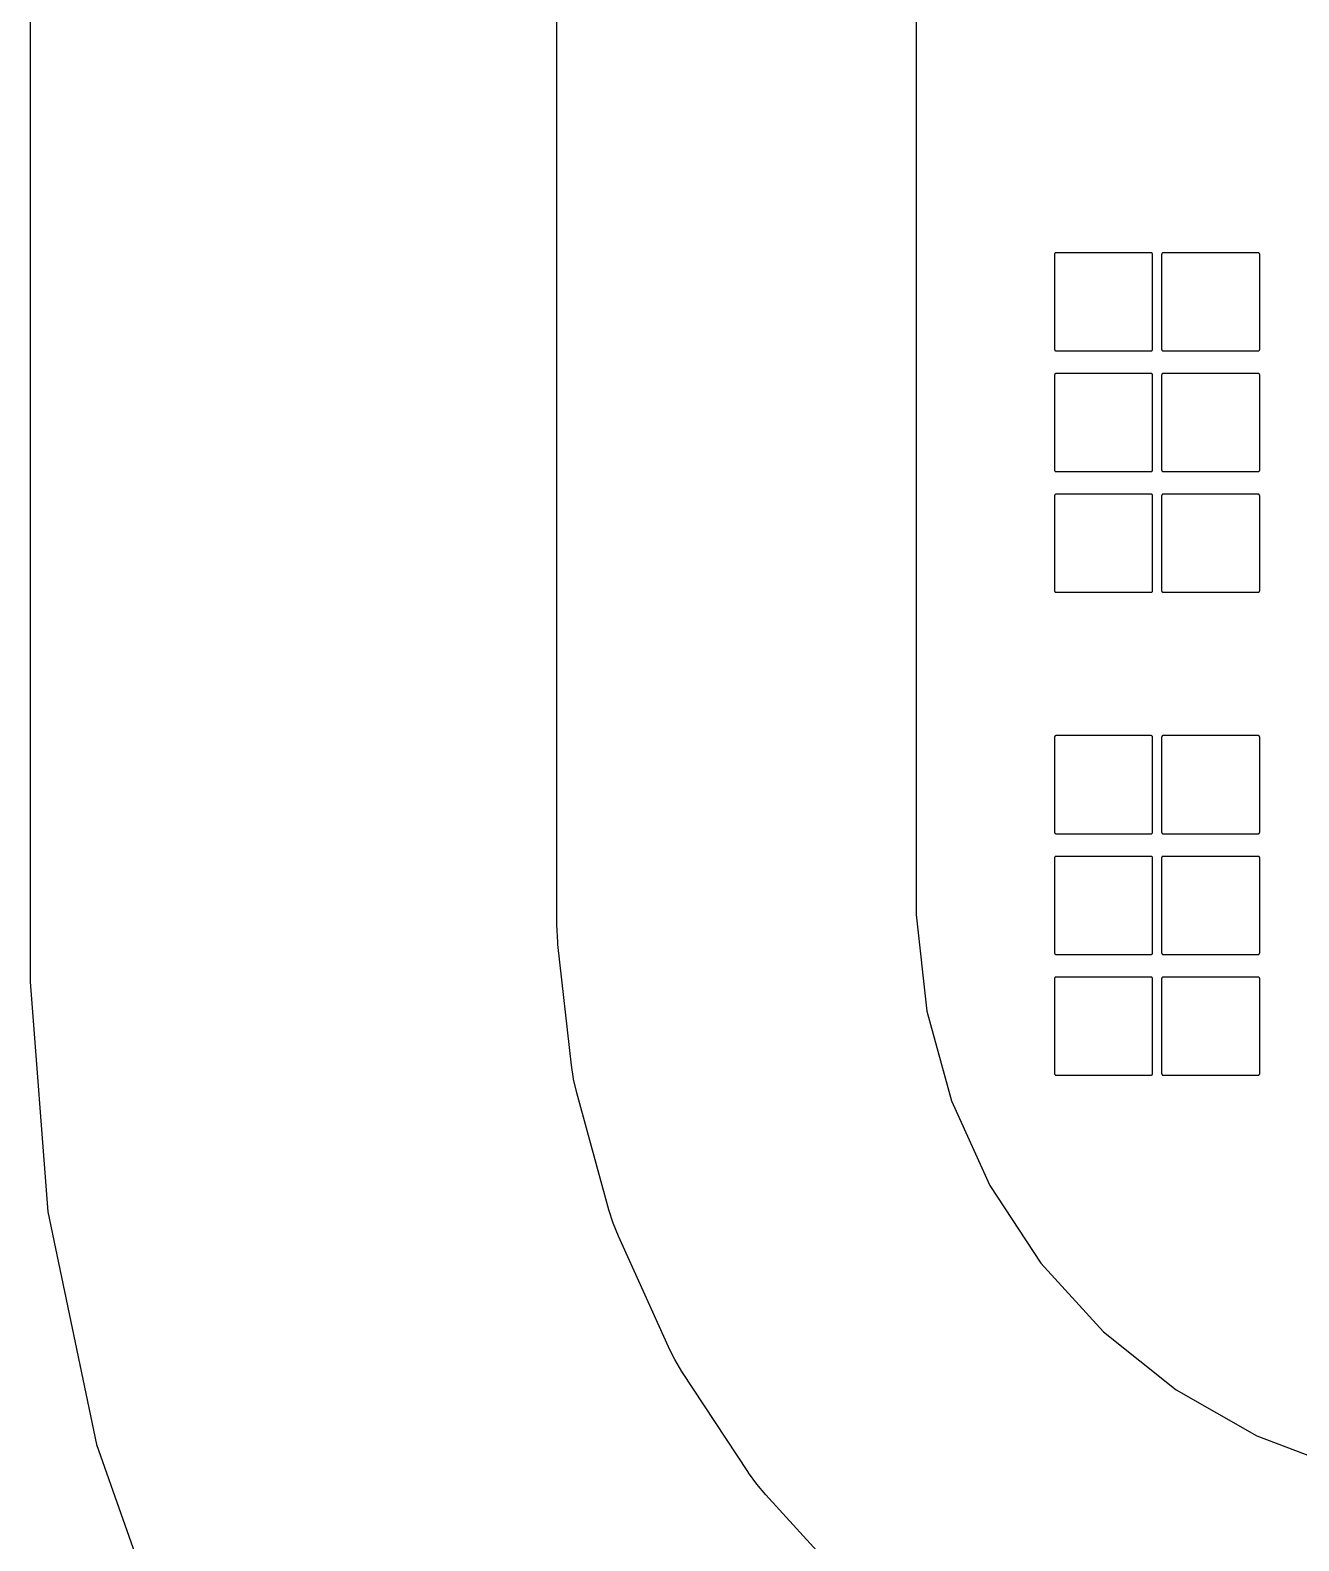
# Model space of a CAD drawing. Header units: inches. Extents: x -0.5 to 10, y -2.4 to 3.9.
# Drawn here: x 0.736 to 1.156, y 1.549 to 2.05 of the extents above; entities that cross this region are included whole.
import ezdxf

# ---------------------------------------------------------------- set-up
doc = ezdxf.new("R2010")
doc.units = ezdxf.units.IN

msp = doc.modelspace()

# ---------------------------------------------------------------- linework, layer by layer
for points in [[(0.879472, 2.549077), (0.831642, 2.497064), (0.792537, 2.438209), (0.763121, 2.373961), (0.744117, 2.305903), (0.73585, 2.234466), (0.73585, 1.734124), (0.741652, 1.657925), (0.757878, 1.580906), (0.784073, 1.506684)], [(1.006814, 1.534462), (0.979746, 1.56415), (0.979737, 1.564159), (0.979733, 1.564165), (0.976746, 1.567711), (0.976733, 1.567727), (0.976722, 1.567742), (0.974022, 1.571512), (0.974016, 1.571519), (0.974011, 1.571528), (0.95192, 1.605085), (0.951915, 1.605092), (0.951909, 1.605102), (0.949514, 1.609072), (0.949504, 1.609089), (0.949495, 1.609106), (0.947418, 1.613251), (0.947415, 1.613257), (0.94741, 1.613269), (0.93084, 1.649869), (0.930836, 1.649877), (0.930832, 1.649887), (0.929087, 1.654183), (0.929081, 1.6542), (0.929074, 1.65422), (0.927671, 1.658639), (0.927668, 1.658651), (0.927666, 1.658658), (0.917025, 1.6974), (0.917021, 1.697417), (0.917021, 1.697419), (0.915969, 1.701934), (0.915965, 1.701952), (0.915962, 1.701973), (0.915268, 1.706557), (0.915266, 1.706568), (0.915265, 1.706577), (0.910816, 1.746506), (0.910814, 1.746531), (0.910814, 1.74658), (0.910818, 1.746629), (0.910825, 1.746666), (0.91074, 1.747239), (0.910737, 1.747261), (0.910735, 1.747288), (0.910451, 1.753075), (0.91045, 1.75309), (0.91045, 1.7531), (0.91045, 2.2301)], [(1.02955, 2.225898), (1.02955, 1.756407), (1.033114, 1.724423), (1.041272, 1.69472), (1.053976, 1.666659), (1.070913, 1.640931), (1.091666, 1.618169), (1.115725, 1.598934), (1.142497, 1.583699), (1.171322, 1.572839)]]:
    msp.add_lwpolyline(points)
for points in [[(1.075451, 1.975275), (1.075451, 1.975275), (1.07545, 1.97525), (1.07545, 1.94375), (1.075451, 1.943725), (1.075456, 1.943676), (1.075465, 1.943628), (1.075479, 1.943581), (1.075498, 1.943536), (1.075521, 1.943493), (1.075549, 1.943452), (1.07558, 1.943414), (1.075614, 1.94338), (1.075652, 1.943349), (1.075693, 1.943321), (1.075736, 1.943298), (1.075781, 1.943279), (1.075828, 1.943265), (1.075876, 1.943256), (1.075925, 1.943251), (1.07595, 1.94325), (1.10745, 1.94325), (1.107475, 1.943251), (1.107524, 1.943256), (1.107572, 1.943265), (1.107619, 1.943279), (1.107664, 1.943298), (1.107707, 1.943321), (1.107748, 1.943349), (1.107786, 1.94338), (1.10782, 1.943414), (1.107851, 1.943452), (1.107879, 1.943493), (1.107902, 1.943536), (1.107921, 1.943581), (1.107935, 1.943628), (1.107944, 1.943676), (1.107949, 1.943725), (1.10795, 1.94375), (1.10795, 1.97525), (1.107949, 1.975275), (1.107944, 1.975324), (1.107935, 1.975372), (1.107921, 1.975419), (1.107902, 1.975464), (1.107879, 1.975507), (1.107851, 1.975548), (1.10782, 1.975586), (1.107786, 1.97562), (1.107748, 1.975651), (1.107707, 1.975679), (1.107664, 1.975702), (1.107619, 1.975721), (1.107572, 1.975735), (1.107524, 1.975744), (1.107475, 1.975749), (1.10745, 1.97575), (1.07595, 1.97575), (1.075925, 1.975749), (1.075876, 1.975744), (1.075828, 1.975735), (1.075781, 1.975721), (1.075736, 1.975702), (1.075693, 1.975679), (1.075652, 1.975651), (1.075614, 1.97562), (1.07558, 1.975586), (1.075549, 1.975548), (1.075521, 1.975507), (1.075498, 1.975464), (1.075479, 1.975419), (1.075465, 1.975372), (1.075456, 1.975324)], [(1.110951, 1.975275), (1.110951, 1.975275), (1.11095, 1.97525), (1.11095, 1.94375), (1.110951, 1.943725), (1.110956, 1.943676), (1.110965, 1.943628), (1.110979, 1.943581), (1.110998, 1.943536), (1.111021, 1.943493), (1.111049, 1.943452), (1.11108, 1.943414), (1.111114, 1.94338), (1.111152, 1.943349), (1.111193, 1.943321), (1.111236, 1.943298), (1.111281, 1.943279), (1.111328, 1.943265), (1.111376, 1.943256), (1.111425, 1.943251), (1.11145, 1.94325), (1.14295, 1.94325), (1.142975, 1.943251), (1.143024, 1.943256), (1.143072, 1.943265), (1.143119, 1.943279), (1.143164, 1.943298), (1.143207, 1.943321), (1.143248, 1.943349), (1.143286, 1.94338), (1.14332, 1.943414), (1.143351, 1.943452), (1.143379, 1.943493), (1.143402, 1.943536), (1.143421, 1.943581), (1.143435, 1.943628), (1.143444, 1.943676), (1.143449, 1.943725), (1.14345, 1.94375), (1.14345, 1.97525), (1.143449, 1.975275), (1.143444, 1.975324), (1.143435, 1.975372), (1.143421, 1.975419), (1.143402, 1.975464), (1.143379, 1.975507), (1.143351, 1.975548), (1.14332, 1.975586), (1.143286, 1.97562), (1.143248, 1.975651), (1.143207, 1.975679), (1.143164, 1.975702), (1.143119, 1.975721), (1.143072, 1.975735), (1.143024, 1.975744), (1.142975, 1.975749), (1.14295, 1.97575), (1.11145, 1.97575), (1.111425, 1.975749), (1.111376, 1.975744), (1.111328, 1.975735), (1.111281, 1.975721), (1.111236, 1.975702), (1.111193, 1.975679), (1.111152, 1.975651), (1.111114, 1.97562), (1.11108, 1.975586), (1.111049, 1.975548), (1.111021, 1.975507), (1.110998, 1.975464), (1.110979, 1.975419), (1.110965, 1.975372), (1.110956, 1.975324)], [(1.075925, 1.903251), (1.075925, 1.903251), (1.07595, 1.90325), (1.10745, 1.90325), (1.107475, 1.903251), (1.107524, 1.903256), (1.107572, 1.903265), (1.107619, 1.903279), (1.107664, 1.903298), (1.107707, 1.903321), (1.107748, 1.903349), (1.107786, 1.90338), (1.10782, 1.903414), (1.107851, 1.903452), (1.107879, 1.903493), (1.107902, 1.903536), (1.107921, 1.903581), (1.107935, 1.903628), (1.107944, 1.903676), (1.107949, 1.903725), (1.10795, 1.90375), (1.10795, 1.93525), (1.107949, 1.935275), (1.107944, 1.935324), (1.107935, 1.935372), (1.107921, 1.935419), (1.107902, 1.935464), (1.107879, 1.935507), (1.107851, 1.935548), (1.10782, 1.935586), (1.107786, 1.93562), (1.107748, 1.935651), (1.107707, 1.935679), (1.107664, 1.935702), (1.107619, 1.935721), (1.107572, 1.935735), (1.107524, 1.935744), (1.107475, 1.935749), (1.10745, 1.93575), (1.07595, 1.93575), (1.075925, 1.935749), (1.075876, 1.935744), (1.075828, 1.935735), (1.075781, 1.935721), (1.075736, 1.935702), (1.075693, 1.935679), (1.075652, 1.935651), (1.075614, 1.93562), (1.07558, 1.935586), (1.075549, 1.935548), (1.075521, 1.935507), (1.075498, 1.935464), (1.075479, 1.935419), (1.075465, 1.935372), (1.075456, 1.935324), (1.075451, 1.935275), (1.07545, 1.93525), (1.07545, 1.90375), (1.075451, 1.903725), (1.075456, 1.903676), (1.075465, 1.903628), (1.075479, 1.903581), (1.075498, 1.903536), (1.075521, 1.903493), (1.075549, 1.903452), (1.07558, 1.903414), (1.075614, 1.90338), (1.075652, 1.903349), (1.075693, 1.903321), (1.075736, 1.903298), (1.075781, 1.903279), (1.075828, 1.903265), (1.075876, 1.903256)], [(1.111425, 1.903251), (1.111425, 1.903251), (1.11145, 1.90325), (1.14295, 1.90325), (1.142975, 1.903251), (1.143024, 1.903256), (1.143072, 1.903265), (1.143119, 1.903279), (1.143164, 1.903298), (1.143207, 1.903321), (1.143248, 1.903349), (1.143286, 1.90338), (1.14332, 1.903414), (1.143351, 1.903452), (1.143379, 1.903493), (1.143402, 1.903536), (1.143421, 1.903581), (1.143435, 1.903628), (1.143444, 1.903676), (1.143449, 1.903725), (1.14345, 1.90375), (1.14345, 1.93525), (1.143449, 1.935275), (1.143444, 1.935324), (1.143435, 1.935372), (1.143421, 1.935419), (1.143402, 1.935464), (1.143379, 1.935507), (1.143351, 1.935548), (1.14332, 1.935586), (1.143286, 1.93562), (1.143248, 1.935651), (1.143207, 1.935679), (1.143164, 1.935702), (1.143119, 1.935721), (1.143072, 1.935735), (1.143024, 1.935744), (1.142975, 1.935749), (1.14295, 1.93575), (1.11145, 1.93575), (1.111425, 1.935749), (1.111376, 1.935744), (1.111328, 1.935735), (1.111281, 1.935721), (1.111236, 1.935702), (1.111193, 1.935679), (1.111152, 1.935651), (1.111114, 1.93562), (1.11108, 1.935586), (1.111049, 1.935548), (1.111021, 1.935507), (1.110998, 1.935464), (1.110979, 1.935419), (1.110965, 1.935372), (1.110956, 1.935324), (1.110951, 1.935275), (1.11095, 1.93525), (1.11095, 1.90375), (1.110951, 1.903725), (1.110956, 1.903676), (1.110965, 1.903628), (1.110979, 1.903581), (1.110998, 1.903536), (1.111021, 1.903493), (1.111049, 1.903452), (1.11108, 1.903414), (1.111114, 1.90338), (1.111152, 1.903349), (1.111193, 1.903321), (1.111236, 1.903298), (1.111281, 1.903279), (1.111328, 1.903265), (1.111376, 1.903256)], [(1.075925, 1.863251), (1.075925, 1.863251), (1.07595, 1.86325), (1.10745, 1.86325), (1.107475, 1.863251), (1.107524, 1.863256), (1.107572, 1.863265), (1.107619, 1.863279), (1.107664, 1.863298), (1.107707, 1.863321), (1.107748, 1.863349), (1.107786, 1.86338), (1.10782, 1.863414), (1.107851, 1.863452), (1.107879, 1.863493), (1.107902, 1.863536), (1.107921, 1.863581), (1.107935, 1.863628), (1.107944, 1.863676), (1.107949, 1.863725), (1.10795, 1.86375), (1.10795, 1.89525), (1.107949, 1.895275), (1.107944, 1.895324), (1.107935, 1.895372), (1.107921, 1.895419), (1.107902, 1.895464), (1.107879, 1.895507), (1.107851, 1.895548), (1.10782, 1.895586), (1.107786, 1.89562), (1.107748, 1.895651), (1.107707, 1.895679), (1.107664, 1.895702), (1.107619, 1.895721), (1.107572, 1.895735), (1.107524, 1.895744), (1.107475, 1.895749), (1.10745, 1.89575), (1.07595, 1.89575), (1.075925, 1.895749), (1.075876, 1.895744), (1.075828, 1.895735), (1.075781, 1.895721), (1.075736, 1.895702), (1.075693, 1.895679), (1.075652, 1.895651), (1.075614, 1.89562), (1.07558, 1.895586), (1.075549, 1.895548), (1.075521, 1.895507), (1.075498, 1.895464), (1.075479, 1.895419), (1.075465, 1.895372), (1.075456, 1.895324), (1.075451, 1.895275), (1.07545, 1.89525), (1.07545, 1.86375), (1.075451, 1.863725), (1.075456, 1.863676), (1.075465, 1.863628), (1.075479, 1.863581), (1.075498, 1.863536), (1.075521, 1.863493), (1.075549, 1.863452), (1.07558, 1.863414), (1.075614, 1.86338), (1.075652, 1.863349), (1.075693, 1.863321), (1.075736, 1.863298), (1.075781, 1.863279), (1.075828, 1.863265), (1.075876, 1.863256)], [(1.111425, 1.863251), (1.111425, 1.863251), (1.11145, 1.86325), (1.14295, 1.86325), (1.142975, 1.863251), (1.143024, 1.863256), (1.143072, 1.863265), (1.143119, 1.863279), (1.143164, 1.863298), (1.143207, 1.863321), (1.143248, 1.863349), (1.143286, 1.86338), (1.14332, 1.863414), (1.143351, 1.863452), (1.143379, 1.863493), (1.143402, 1.863536), (1.143421, 1.863581), (1.143435, 1.863628), (1.143444, 1.863676), (1.143449, 1.863725), (1.14345, 1.86375), (1.14345, 1.89525), (1.143449, 1.895275), (1.143444, 1.895324), (1.143435, 1.895372), (1.143421, 1.895419), (1.143402, 1.895464), (1.143379, 1.895507), (1.143351, 1.895548), (1.14332, 1.895586), (1.143286, 1.89562), (1.143248, 1.895651), (1.143207, 1.895679), (1.143164, 1.895702), (1.143119, 1.895721), (1.143072, 1.895735), (1.143024, 1.895744), (1.142975, 1.895749), (1.14295, 1.89575), (1.11145, 1.89575), (1.111425, 1.895749), (1.111376, 1.895744), (1.111328, 1.895735), (1.111281, 1.895721), (1.111236, 1.895702), (1.111193, 1.895679), (1.111152, 1.895651), (1.111114, 1.89562), (1.11108, 1.895586), (1.111049, 1.895548), (1.111021, 1.895507), (1.110998, 1.895464), (1.110979, 1.895419), (1.110965, 1.895372), (1.110956, 1.895324), (1.110951, 1.895275), (1.11095, 1.89525), (1.11095, 1.86375), (1.110951, 1.863725), (1.110956, 1.863676), (1.110965, 1.863628), (1.110979, 1.863581), (1.110998, 1.863536), (1.111021, 1.863493), (1.111049, 1.863452), (1.11108, 1.863414), (1.111114, 1.86338), (1.111152, 1.863349), (1.111193, 1.863321), (1.111236, 1.863298), (1.111281, 1.863279), (1.111328, 1.863265), (1.111376, 1.863256)], [(1.075925, 1.783251), (1.075925, 1.783251), (1.07595, 1.78325), (1.10745, 1.78325), (1.107475, 1.783251), (1.107524, 1.783256), (1.107572, 1.783265), (1.107619, 1.783279), (1.107664, 1.783298), (1.107707, 1.783321), (1.107748, 1.783349), (1.107786, 1.78338), (1.10782, 1.783414), (1.107851, 1.783452), (1.107879, 1.783493), (1.107902, 1.783536), (1.107921, 1.783581), (1.107935, 1.783628), (1.107944, 1.783676), (1.107949, 1.783725), (1.10795, 1.78375), (1.10795, 1.81525), (1.107949, 1.815275), (1.107944, 1.815324), (1.107935, 1.815372), (1.107921, 1.815419), (1.107902, 1.815464), (1.107879, 1.815507), (1.107851, 1.815548), (1.10782, 1.815586), (1.107786, 1.81562), (1.107748, 1.815651), (1.107707, 1.815679), (1.107664, 1.815702), (1.107619, 1.815721), (1.107572, 1.815735), (1.107524, 1.815744), (1.107475, 1.815749), (1.10745, 1.81575), (1.07595, 1.81575), (1.075925, 1.815749), (1.075876, 1.815744), (1.075828, 1.815735), (1.075781, 1.815721), (1.075736, 1.815702), (1.075693, 1.815679), (1.075652, 1.815651), (1.075614, 1.81562), (1.07558, 1.815586), (1.075549, 1.815548), (1.075521, 1.815507), (1.075498, 1.815464), (1.075479, 1.815419), (1.075465, 1.815372), (1.075456, 1.815324), (1.075451, 1.815275), (1.07545, 1.81525), (1.07545, 1.78375), (1.075451, 1.783725), (1.075456, 1.783676), (1.075465, 1.783628), (1.075479, 1.783581), (1.075498, 1.783536), (1.075521, 1.783493), (1.075549, 1.783452), (1.07558, 1.783414), (1.075614, 1.78338), (1.075652, 1.783349), (1.075693, 1.783321), (1.075736, 1.783298), (1.075781, 1.783279), (1.075828, 1.783265), (1.075876, 1.783256)], [(1.111425, 1.783251), (1.111425, 1.783251), (1.11145, 1.78325), (1.14295, 1.78325), (1.142975, 1.783251), (1.143024, 1.783256), (1.143072, 1.783265), (1.143119, 1.783279), (1.143164, 1.783298), (1.143207, 1.783321), (1.143248, 1.783349), (1.143286, 1.78338), (1.14332, 1.783414), (1.143351, 1.783452), (1.143379, 1.783493), (1.143402, 1.783536), (1.143421, 1.783581), (1.143435, 1.783628), (1.143444, 1.783676), (1.143449, 1.783725), (1.14345, 1.78375), (1.14345, 1.81525), (1.143449, 1.815275), (1.143444, 1.815324), (1.143435, 1.815372), (1.143421, 1.815419), (1.143402, 1.815464), (1.143379, 1.815507), (1.143351, 1.815548), (1.14332, 1.815586), (1.143286, 1.81562), (1.143248, 1.815651), (1.143207, 1.815679), (1.143164, 1.815702), (1.143119, 1.815721), (1.143072, 1.815735), (1.143024, 1.815744), (1.142975, 1.815749), (1.14295, 1.81575), (1.11145, 1.81575), (1.111425, 1.815749), (1.111376, 1.815744), (1.111328, 1.815735), (1.111281, 1.815721), (1.111236, 1.815702), (1.111193, 1.815679), (1.111152, 1.815651), (1.111114, 1.81562), (1.11108, 1.815586), (1.111049, 1.815548), (1.111021, 1.815507), (1.110998, 1.815464), (1.110979, 1.815419), (1.110965, 1.815372), (1.110956, 1.815324), (1.110951, 1.815275), (1.11095, 1.81525), (1.11095, 1.78375), (1.110951, 1.783725), (1.110956, 1.783676), (1.110965, 1.783628), (1.110979, 1.783581), (1.110998, 1.783536), (1.111021, 1.783493), (1.111049, 1.783452), (1.11108, 1.783414), (1.111114, 1.78338), (1.111152, 1.783349), (1.111193, 1.783321), (1.111236, 1.783298), (1.111281, 1.783279), (1.111328, 1.783265), (1.111376, 1.783256)], [(1.075925, 1.743251), (1.075925, 1.743251), (1.07595, 1.74325), (1.10745, 1.74325), (1.107475, 1.743251), (1.107524, 1.743256), (1.107572, 1.743265), (1.107619, 1.743279), (1.107664, 1.743298), (1.107707, 1.743321), (1.107748, 1.743349), (1.107786, 1.74338), (1.10782, 1.743414), (1.107851, 1.743452), (1.107879, 1.743493), (1.107902, 1.743536), (1.107921, 1.743581), (1.107935, 1.743628), (1.107944, 1.743676), (1.107949, 1.743725), (1.10795, 1.74375), (1.10795, 1.77525), (1.107949, 1.775275), (1.107944, 1.775324), (1.107935, 1.775372), (1.107921, 1.775419), (1.107902, 1.775464), (1.107879, 1.775507), (1.107851, 1.775548), (1.10782, 1.775586), (1.107786, 1.77562), (1.107748, 1.775651), (1.107707, 1.775679), (1.107664, 1.775702), (1.107619, 1.775721), (1.107572, 1.775735), (1.107524, 1.775744), (1.107475, 1.775749), (1.10745, 1.77575), (1.07595, 1.77575), (1.075925, 1.775749), (1.075876, 1.775744), (1.075828, 1.775735), (1.075781, 1.775721), (1.075736, 1.775702), (1.075693, 1.775679), (1.075652, 1.775651), (1.075614, 1.77562), (1.07558, 1.775586), (1.075549, 1.775548), (1.075521, 1.775507), (1.075498, 1.775464), (1.075479, 1.775419), (1.075465, 1.775372), (1.075456, 1.775324), (1.075451, 1.775275), (1.07545, 1.77525), (1.07545, 1.74375), (1.075451, 1.743725), (1.075456, 1.743676), (1.075465, 1.743628), (1.075479, 1.743581), (1.075498, 1.743536), (1.075521, 1.743493), (1.075549, 1.743452), (1.07558, 1.743414), (1.075614, 1.74338), (1.075652, 1.743349), (1.075693, 1.743321), (1.075736, 1.743298), (1.075781, 1.743279), (1.075828, 1.743265), (1.075876, 1.743256)], [(1.110951, 1.775275), (1.110951, 1.775275), (1.11095, 1.77525), (1.11095, 1.74375), (1.110951, 1.743725), (1.110956, 1.743676), (1.110965, 1.743628), (1.110979, 1.743581), (1.110998, 1.743536), (1.111021, 1.743493), (1.111049, 1.743452), (1.11108, 1.743414), (1.111114, 1.74338), (1.111152, 1.743349), (1.111193, 1.743321), (1.111236, 1.743298), (1.111281, 1.743279), (1.111328, 1.743265), (1.111376, 1.743256), (1.111425, 1.743251), (1.11145, 1.74325), (1.14295, 1.74325), (1.142975, 1.743251), (1.143024, 1.743256), (1.143072, 1.743265), (1.143119, 1.743279), (1.143164, 1.743298), (1.143207, 1.743321), (1.143248, 1.743349), (1.143286, 1.74338), (1.14332, 1.743414), (1.143351, 1.743452), (1.143379, 1.743493), (1.143402, 1.743536), (1.143421, 1.743581), (1.143435, 1.743628), (1.143444, 1.743676), (1.143449, 1.743725), (1.14345, 1.74375), (1.14345, 1.77525), (1.143449, 1.775275), (1.143444, 1.775324), (1.143435, 1.775372), (1.143421, 1.775419), (1.143402, 1.775464), (1.143379, 1.775507), (1.143351, 1.775548), (1.14332, 1.775586), (1.143286, 1.77562), (1.143248, 1.775651), (1.143207, 1.775679), (1.143164, 1.775702), (1.143119, 1.775721), (1.143072, 1.775735), (1.143024, 1.775744), (1.142975, 1.775749), (1.14295, 1.77575), (1.11145, 1.77575), (1.111425, 1.775749), (1.111376, 1.775744), (1.111328, 1.775735), (1.111281, 1.775721), (1.111236, 1.775702), (1.111193, 1.775679), (1.111152, 1.775651), (1.111114, 1.77562), (1.11108, 1.775586), (1.111049, 1.775548), (1.111021, 1.775507), (1.110998, 1.775464), (1.110979, 1.775419), (1.110965, 1.775372), (1.110956, 1.775324)], [(1.075451, 1.735275), (1.075451, 1.735275), (1.07545, 1.73525), (1.07545, 1.70375), (1.075451, 1.703725), (1.075456, 1.703676), (1.075465, 1.703628), (1.075479, 1.703581), (1.075498, 1.703536), (1.075521, 1.703493), (1.075549, 1.703452), (1.07558, 1.703414), (1.075614, 1.70338), (1.075652, 1.703349), (1.075693, 1.703321), (1.075736, 1.703298), (1.075781, 1.703279), (1.075828, 1.703265), (1.075876, 1.703256), (1.075925, 1.703251), (1.07595, 1.70325), (1.10745, 1.70325), (1.107475, 1.703251), (1.107524, 1.703256), (1.107572, 1.703265), (1.107619, 1.703279), (1.107664, 1.703298), (1.107707, 1.703321), (1.107748, 1.703349), (1.107786, 1.70338), (1.10782, 1.703414), (1.107851, 1.703452), (1.107879, 1.703493), (1.107902, 1.703536), (1.107921, 1.703581), (1.107935, 1.703628), (1.107944, 1.703676), (1.107949, 1.703725), (1.10795, 1.70375), (1.10795, 1.73525), (1.107949, 1.735275), (1.107944, 1.735324), (1.107935, 1.735372), (1.107921, 1.735419), (1.107902, 1.735464), (1.107879, 1.735507), (1.107851, 1.735548), (1.10782, 1.735586), (1.107786, 1.73562), (1.107748, 1.735651), (1.107707, 1.735679), (1.107664, 1.735702), (1.107619, 1.735721), (1.107572, 1.735735), (1.107524, 1.735744), (1.107475, 1.735749), (1.10745, 1.73575), (1.07595, 1.73575), (1.075925, 1.735749), (1.075876, 1.735744), (1.075828, 1.735735), (1.075781, 1.735721), (1.075736, 1.735702), (1.075693, 1.735679), (1.075652, 1.735651), (1.075614, 1.73562), (1.07558, 1.735586), (1.075549, 1.735548), (1.075521, 1.735507), (1.075498, 1.735464), (1.075479, 1.735419), (1.075465, 1.735372), (1.075456, 1.735324)], [(1.110951, 1.735275), (1.110951, 1.735275), (1.11095, 1.73525), (1.11095, 1.70375), (1.110951, 1.703725), (1.110956, 1.703676), (1.110965, 1.703628), (1.110979, 1.703581), (1.110998, 1.703536), (1.111021, 1.703493), (1.111049, 1.703452), (1.11108, 1.703414), (1.111114, 1.70338), (1.111152, 1.703349), (1.111193, 1.703321), (1.111236, 1.703298), (1.111281, 1.703279), (1.111328, 1.703265), (1.111376, 1.703256), (1.111425, 1.703251), (1.11145, 1.70325), (1.14295, 1.70325), (1.142975, 1.703251), (1.143024, 1.703256), (1.143072, 1.703265), (1.143119, 1.703279), (1.143164, 1.703298), (1.143207, 1.703321), (1.143248, 1.703349), (1.143286, 1.70338), (1.14332, 1.703414), (1.143351, 1.703452), (1.143379, 1.703493), (1.143402, 1.703536), (1.143421, 1.703581), (1.143435, 1.703628), (1.143444, 1.703676), (1.143449, 1.703725), (1.14345, 1.70375), (1.14345, 1.73525), (1.143449, 1.735275), (1.143444, 1.735324), (1.143435, 1.735372), (1.143421, 1.735419), (1.143402, 1.735464), (1.143379, 1.735507), (1.143351, 1.735548), (1.14332, 1.735586), (1.143286, 1.73562), (1.143248, 1.735651), (1.143207, 1.735679), (1.143164, 1.735702), (1.143119, 1.735721), (1.143072, 1.735735), (1.143024, 1.735744), (1.142975, 1.735749), (1.14295, 1.73575), (1.11145, 1.73575), (1.111425, 1.735749), (1.111376, 1.735744), (1.111328, 1.735735), (1.111281, 1.735721), (1.111236, 1.735702), (1.111193, 1.735679), (1.111152, 1.735651), (1.111114, 1.73562), (1.11108, 1.735586), (1.111049, 1.735548), (1.111021, 1.735507), (1.110998, 1.735464), (1.110979, 1.735419), (1.110965, 1.735372), (1.110956, 1.735324)]]:
    msp.add_lwpolyline(points, close=True)

doc.saveas('drawing.dxf')
